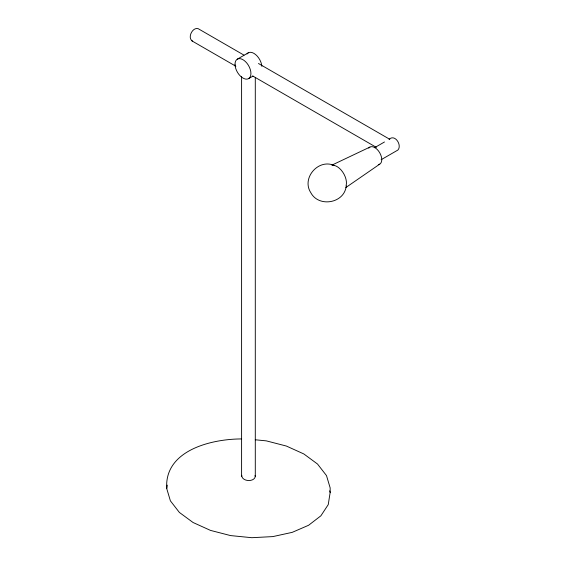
<?xml version="1.0" encoding="UTF-8"?>
<svg xmlns="http://www.w3.org/2000/svg" width="566" height="566" viewBox="0 0 566 566"><rect width="100%" height="100%" fill="white"/><g stroke="black" fill="none" stroke-linecap="round" stroke-linejoin="round"><path stroke-width="0.85" d="M255.273 439.775L266.331 440.872L286.375 446.05L303.836 453.953L317.519 464.035L326.497 475.603L330.155 487.885L330.155 492.477L328.245 504.617L320.894 515.803L308.611 525.262L292.226 532.351L272.854 536.596L251.82 537.7L230.56 535.585L210.517 530.406L193.056 522.503L179.372 512.428L170.394 500.853L166.737 488.578L167.288 485.112M255.294 77.542L255.294 476.622C253.971 482.501 241.484 481.503 241.76 475.277M346.229 185.853C344.68 203.258 318.736 207.906 310.762 192.61C301.254 178.021 318.63 158.19 334.386 165.583M345.847 187.537L379.729 164.161M237.345 59.14L248.29 52.822M248.601 78.632L252.981 76.106M374.579 147.698L384.484 141.981M389.054 139.342C394.962 133.64 402.285 145.292 397.898 150.047L381.144 159.718M331.902 165.131L369.881 147.103M241.562 438.94C211.677 438.947 164.182 450.246 166.737 488.578M243.967 55.121L198.157 28.668C192.405 26.871 187.021 38.184 192.553 41.063M258.471 63.498L389.804 139.321M191.591 40.695L235.873 66.257M252.677 75.957L376.369 147.372M329.667 490.842L330.155 492.477M254.983 475.596L255.294 476.622M241.597 76.332L241.597 476.296M368.77 148.129A9.848 5.688 60 0 1 379.729 152.792A9.848 5.688 60 0 1 378.286 164.607M332.277 165.279A13.365 7.719 60 0 1 342.755 172.121A13.365 7.719 60 0 1 346.13 185.549M247.024 53.996A11.256 6.495 60 0 1 255.641 54.591A11.256 6.495 60 0 1 261.846 66.349M235.017 64.291A11.256 6.495 60 0 0 246.953 79.141A11.256 6.495 60 0 0 246.953 63.229A11.256 6.495 60 0 0 235.017 64.291"/></g></svg>
